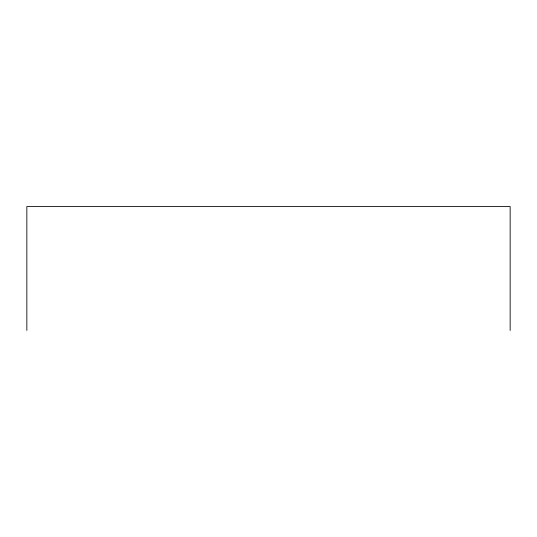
<?xml version="1.0" encoding="UTF-8"?>
<svg xmlns="http://www.w3.org/2000/svg" width="537" height="537" viewBox="0 0 537 537"><rect width="100%" height="100%" fill="white"/><g stroke="black" fill="none" stroke-linecap="round" stroke-linejoin="round"><path stroke-width="0.81" d="M510.15 330.443L510.15 206.557L26.85 206.557L26.85 330.443"/></g></svg>
